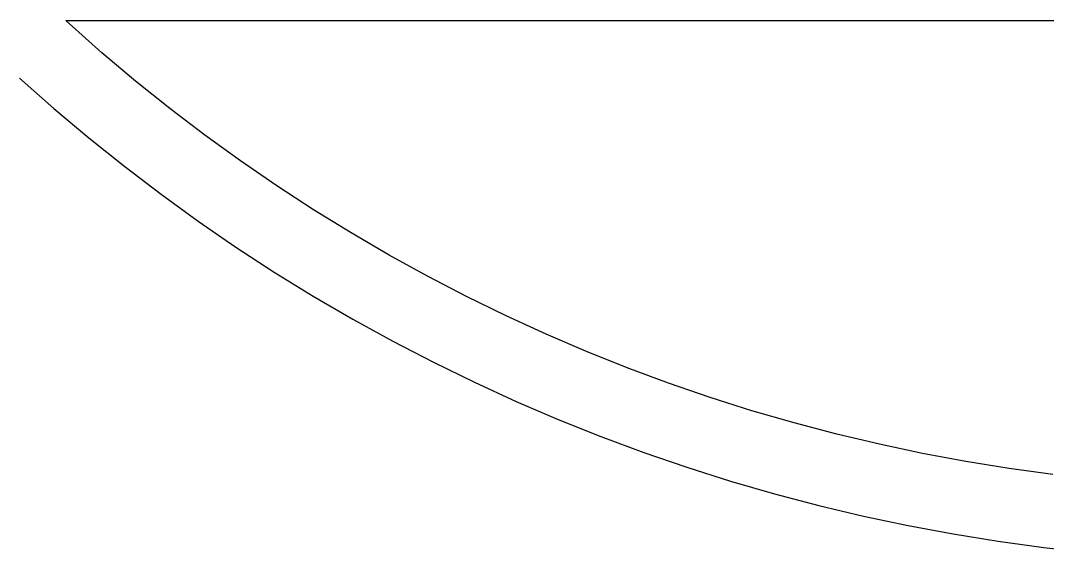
# Model space of a CAD drawing. Extents: x -16 to 86, y -16 to 86.
# Drawn here: x 0.98 to 28.9, y -15.46 to -1 of the extents above; entities that cross this region are included whole.
import ezdxf

# ---------------------------------------------------------------- set-up
doc = ezdxf.new("R2010")
doc.units = 0

msp = doc.modelspace()

# ---------------------------------------------------------------- linework, layer by layer
for p, q in [((2.29507, -1.0843), (2.2043, -1)), ((2.2043, -1), (67.7957, -1)), ((3.19048, -1.87607), (2.29507, -1.0843)), ((4.10504, -2.6456), (3.19048, -1.87607)), ((0.95195, -2.56621), (1.88412, -3.39049)), ((5.03821, -3.39246), (4.10504, -2.6456)), ((1.88412, -3.39049), (2.83626, -4.19162)), ((5.98944, -4.1162), (5.03821, -3.39246)), ((6.95813, -4.81638), (5.98944, -4.1162)), ((2.83626, -4.19162), (3.80775, -4.96916)), ((3.80775, -4.96916), (4.79803, -5.72261)), ((7.94373, -5.49257), (6.95813, -4.81638)), ((8.9456, -6.14436), (7.94373, -5.49257)), ((4.79803, -5.72261), (5.80652, -6.45154)), ((9.9632, -6.77138), (8.9456, -6.14436)), ((5.80652, -6.45154), (6.83258, -7.1555)), ((10.9958, -7.37323), (9.9632, -6.77138)), ((6.83258, -7.1555), (7.87561, -7.83406)), ((12.043, -7.94955), (10.9958, -7.37323)), ((7.87561, -7.83406), (8.93498, -8.48683)), ((13.1039, -8.50002), (12.043, -7.94955)), ((8.93498, -8.48683), (10.0101, -9.1134)), ((14.1781, -9.02428), (13.1039, -8.50002)), ((10.0101, -9.1134), (11.1002, -9.71339)), ((15.2647, -9.522), (14.1781, -9.02428)), ((11.1002, -9.71339), (12.2047, -10.2865)), ((16.3633, -9.99292), (15.2647, -9.522)), ((17.4731, -10.4367), (16.3633, -9.99292)), ((12.2047, -10.2865), (13.323, -10.8322)), ((18.5935, -10.8532), (17.4731, -10.4367)), ((13.323, -10.8322), (14.4543, -11.3504)), ((19.7237, -11.242), (18.5935, -10.8532)), ((14.4543, -11.3504), (15.5979, -11.8407)), ((20.8631, -11.603), (19.7237, -11.242)), ((22.0111, -11.9359), (20.8631, -11.603)), ((15.5979, -11.8407), (16.7533, -12.3027)), ((23.1669, -12.2405), (22.0111, -11.9359)), ((24.3298, -12.5167), (23.1669, -12.2405)), ((16.7533, -12.3027), (17.9197, -12.7363)), ((25.4991, -12.7642), (24.3298, -12.5167)), ((17.9197, -12.7363), (19.0963, -13.1411)), ((26.6741, -12.983), (25.4991, -12.7642)), ((27.8542, -13.1729), (26.6741, -12.983)), ((19.0963, -13.1411), (20.2826, -13.5169)), ((29.0386, -13.3337), (27.8542, -13.1729)), ((20.2826, -13.5169), (21.4777, -13.8634)), ((21.4777, -13.8634), (22.6809, -14.1806)), ((22.6809, -14.1806), (23.8916, -14.4681)), ((23.8916, -14.4681), (25.1089, -14.7258)), ((25.1089, -14.7258), (26.3322, -14.9536)), ((26.3322, -14.9536), (27.5608, -15.1512)), ((27.5608, -15.1512), (28.7938, -15.3187)), ((28.7938, -15.3187), (30.0305, -15.4559))]:
    msp.add_line(p, q)

doc.saveas('drawing.dxf')
